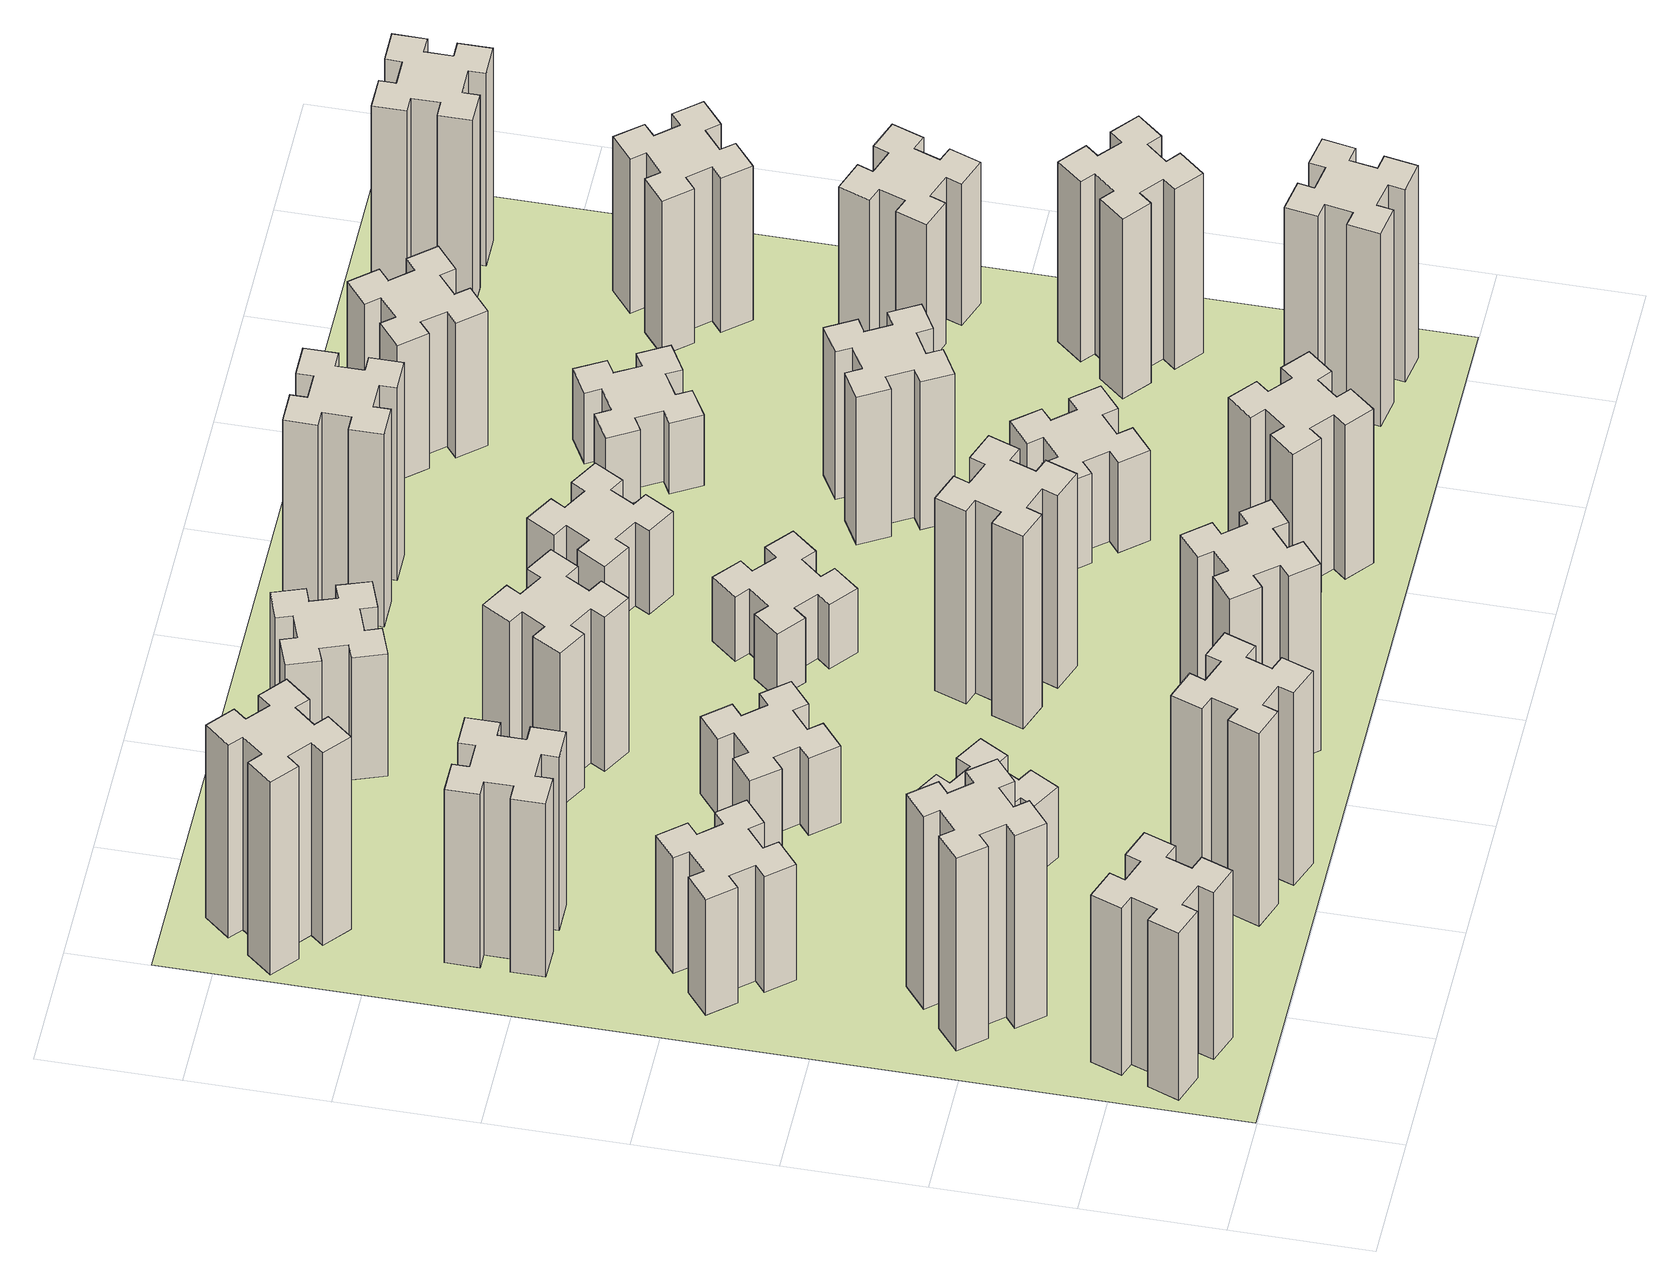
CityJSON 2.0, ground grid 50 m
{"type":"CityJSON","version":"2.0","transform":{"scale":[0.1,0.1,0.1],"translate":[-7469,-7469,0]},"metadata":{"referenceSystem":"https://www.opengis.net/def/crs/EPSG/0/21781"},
"CityObjects":{
"building1":{"type":"Building","attributes":{"class":"1000","function":"1000","usage":"1000","yearOfConstruction":2016,"roofType":"1000","measuredHeight":78,"storeysAboveGround":30,"storeysBelowGround":0},"geometry":[{"type":"Solid","lod":"1","boundaries":[[[[0,1,2,3,4,5,6,7,8,9,10,11,12,13,14,15,16,17,18,19]],[[17,16,20,21]],[[16,15,22,20]],[[15,14,23,22]],[[14,13,24,23]],[[13,12,25,24]],[[12,11,26,25]],[[11,10,27,26]],[[10,9,28,27]],[[9,8,29,28]],[[8,7,30,29]],[[7,6,31,30]],[[6,5,32,31]],[[5,4,33,32]],[[4,3,34,33]],[[3,2,35,34]],[[2,1,36,35]],[[1,0,37,36]],[[0,19,38,37]],[[19,18,39,38]],[[18,17,21,39]],[[24,25,26,27,28,29,30,31,32,33,34,35,36,37,38,39,21,20,22,23]]]]}]},
"building2":{"type":"Building","attributes":{"class":"1000","function":"1000","usage":"1000","yearOfConstruction":2016,"roofType":"1000","measuredHeight":90,"storeysAboveGround":30,"storeysBelowGround":0},"geometry":[{"type":"Solid","lod":"1","boundaries":[[[[40,41,42,43,44,45,46,47,48,49,50,51,52,53,54,55,56,57,58,59]],[[57,56,60,61]],[[56,55,62,60]],[[55,54,63,62]],[[54,53,64,63]],[[53,52,65,64]],[[52,51,66,65]],[[51,50,67,66]],[[50,49,68,67]],[[49,48,69,68]],[[48,47,70,69]],[[47,46,71,70]],[[46,45,72,71]],[[45,44,73,72]],[[44,43,74,73]],[[43,42,75,74]],[[42,41,76,75]],[[41,40,77,76]],[[40,59,78,77]],[[59,58,79,78]],[[58,57,61,79]],[[64,65,66,67,68,69,70,71,72,73,74,75,76,77,78,79,61,60,62,63]]]]}]},
"building3":{"type":"Building","attributes":{"class":"1000","function":"1000","usage":"1000","yearOfConstruction":2016,"roofType":"1000","measuredHeight":54,"storeysAboveGround":30,"storeysBelowGround":0},"geometry":[{"type":"Solid","lod":"1","boundaries":[[[[80,81,82,83,84,85,86,87,88,89,90,91,92,93,94,95,96,97,98,99]],[[97,96,100,101]],[[96,95,102,100]],[[95,94,103,102]],[[94,93,104,103]],[[93,92,105,104]],[[92,91,106,105]],[[91,90,107,106]],[[90,89,108,107]],[[89,88,109,108]],[[88,87,110,109]],[[87,86,111,110]],[[86,85,112,111]],[[85,84,113,112]],[[84,83,114,113]],[[83,82,115,114]],[[82,81,116,115]],[[81,80,117,116]],[[80,99,118,117]],[[99,98,119,118]],[[98,97,101,119]],[[104,105,106,107,108,109,110,111,112,113,114,115,116,117,118,119,101,100,102,103]]]]}]},
"building4":{"type":"Building","attributes":{"class":"1000","function":"1000","usage":"1000","yearOfConstruction":2016,"roofType":"1000","measuredHeight":81,"storeysAboveGround":30,"storeysBelowGround":0},"geometry":[{"type":"Solid","lod":"1","boundaries":[[[[120,121,122,123,124,125,126,127,128,129,130,131,132,133,134,135,136,137,138,139]],[[137,136,140,141]],[[136,135,142,140]],[[135,134,143,142]],[[134,133,144,143]],[[133,132,145,144]],[[132,131,146,145]],[[131,130,147,146]],[[130,129,148,147]],[[129,128,149,148]],[[128,127,150,149]],[[127,126,151,150]],[[126,125,152,151]],[[125,124,153,152]],[[124,123,154,153]],[[123,122,155,154]],[[122,121,156,155]],[[121,120,157,156]],[[120,139,158,157]],[[139,138,159,158]],[[138,137,141,159]],[[144,145,146,147,148,149,150,151,152,153,154,155,156,157,158,159,141,140,142,143]]]]}]},
"building5":{"type":"Building","attributes":{"class":"1000","function":"1000","usage":"1000","yearOfConstruction":2016,"roofType":"1000","measuredHeight":90,"storeysAboveGround":30,"storeysBelowGround":0},"geometry":[{"type":"Solid","lod":"1","boundaries":[[[[160,161,162,163,164,165,166,167,168,169,170,171,172,173,174,175,176,177,178,179]],[[177,176,180,181]],[[176,175,182,180]],[[175,174,183,182]],[[174,173,184,183]],[[173,172,185,184]],[[172,171,186,185]],[[171,170,187,186]],[[170,169,188,187]],[[169,168,189,188]],[[168,167,190,189]],[[167,166,191,190]],[[166,165,192,191]],[[165,164,193,192]],[[164,163,194,193]],[[163,162,195,194]],[[162,161,196,195]],[[161,160,197,196]],[[160,179,198,197]],[[179,178,199,198]],[[178,177,181,199]],[[184,185,186,187,188,189,190,191,192,193,194,195,196,197,198,199,181,180,182,183]]]]}]},
"building6":{"type":"Building","attributes":{"class":"1000","function":"1000","usage":"1000","yearOfConstruction":2016,"roofType":"1000","measuredHeight":90,"storeysAboveGround":30,"storeysBelowGround":0},"geometry":[{"type":"Solid","lod":"1","boundaries":[[[[200,201,202,203,204,205,206,207,208,209,210,211,212,213,214,215,216,217,218,219]],[[217,216,220,221]],[[216,215,222,220]],[[215,214,223,222]],[[214,213,224,223]],[[213,212,225,224]],[[212,211,226,225]],[[211,210,227,226]],[[210,209,228,227]],[[209,208,229,228]],[[208,207,230,229]],[[207,206,231,230]],[[206,205,232,231]],[[205,204,233,232]],[[204,203,234,233]],[[203,202,235,234]],[[202,201,236,235]],[[201,200,237,236]],[[200,219,238,237]],[[219,218,239,238]],[[218,217,221,239]],[[224,225,226,227,228,229,230,231,232,233,234,235,236,237,238,239,221,220,222,223]]]]}]},
"building7":{"type":"Building","attributes":{"class":"1000","function":"1000","usage":"1000","yearOfConstruction":2016,"roofType":"1000","measuredHeight":33,"storeysAboveGround":30,"storeysBelowGround":0},"geometry":[{"type":"Solid","lod":"1","boundaries":[[[[240,241,242,243,244,245,246,247,248,249,250,251,252,253,254,255,256,257,258,259]],[[257,256,260,261]],[[256,255,262,260]],[[255,254,263,262]],[[254,253,264,263]],[[253,252,265,264]],[[252,251,266,265]],[[251,250,267,266]],[[250,249,268,267]],[[249,248,269,268]],[[248,247,270,269]],[[247,246,271,270]],[[246,245,272,271]],[[245,244,273,272]],[[244,243,274,273]],[[243,242,275,274]],[[242,241,276,275]],[[241,240,277,276]],[[240,259,278,277]],[[259,258,279,278]],[[258,257,261,279]],[[264,265,266,267,268,269,270,271,272,273,274,275,276,277,278,279,261,260,262,263]]]]}]},
"building8":{"type":"Building","attributes":{"class":"1000","function":"1000","usage":"1000","yearOfConstruction":2016,"roofType":"1000","measuredHeight":36,"storeysAboveGround":30,"storeysBelowGround":0},"geometry":[{"type":"Solid","lod":"1","boundaries":[[[[280,281,282,283,284,285,286,287,288,289,290,291,292,293,294,295,296,297,298,299]],[[297,296,300,301]],[[296,295,302,300]],[[295,294,303,302]],[[294,293,304,303]],[[293,292,305,304]],[[292,291,306,305]],[[291,290,307,306]],[[290,289,308,307]],[[289,288,309,308]],[[288,287,310,309]],[[287,286,311,310]],[[286,285,312,311]],[[285,284,313,312]],[[284,283,314,313]],[[283,282,315,314]],[[282,281,316,315]],[[281,280,317,316]],[[280,299,318,317]],[[299,298,319,318]],[[298,297,301,319]],[[304,305,306,307,308,309,310,311,312,313,314,315,316,317,318,319,301,300,302,303]]]]}]},
"building9":{"type":"Building","attributes":{"class":"1000","function":"1000","usage":"1000","yearOfConstruction":2016,"roofType":"1000","measuredHeight":87,"storeysAboveGround":30,"storeysBelowGround":0},"geometry":[{"type":"Solid","lod":"1","boundaries":[[[[320,321,322,323,324,325,326,327,328,329,330,331,332,333,334,335,336,337,338,339]],[[337,336,340,341]],[[336,335,342,340]],[[335,334,343,342]],[[334,333,344,343]],[[333,332,345,344]],[[332,331,346,345]],[[331,330,347,346]],[[330,329,348,347]],[[329,328,349,348]],[[328,327,350,349]],[[327,326,351,350]],[[326,325,352,351]],[[325,324,353,352]],[[324,323,354,353]],[[323,322,355,354]],[[322,321,356,355]],[[321,320,357,356]],[[320,339,358,357]],[[339,338,359,358]],[[338,337,341,359]],[[344,345,346,347,348,349,350,351,352,353,354,355,356,357,358,359,341,340,342,343]]]]}]},
"building10":{"type":"Building","attributes":{"class":"1000","function":"1000","usage":"1000","yearOfConstruction":2016,"roofType":"1000","measuredHeight":72,"storeysAboveGround":30,"storeysBelowGround":0},"geometry":[{"type":"Solid","lod":"1","boundaries":[[[[360,361,362,363,364,365,366,367,368,369,370,371,372,373,374,375,376,377,378,379]],[[377,376,380,381]],[[376,375,382,380]],[[375,374,383,382]],[[374,373,384,383]],[[373,372,385,384]],[[372,371,386,385]],[[371,370,387,386]],[[370,369,388,387]],[[369,368,389,388]],[[368,367,390,389]],[[367,366,391,390]],[[366,365,392,391]],[[365,364,393,392]],[[364,363,394,393]],[[363,362,395,394]],[[362,361,396,395]],[[361,360,397,396]],[[360,379,398,397]],[[379,378,399,398]],[[378,377,381,399]],[[384,385,386,387,388,389,390,391,392,393,394,395,396,397,398,399,381,380,382,383]]]]}]},
"building11":{"type":"Building","attributes":{"class":"1000","function":"1000","usage":"1000","yearOfConstruction":2016,"roofType":"1000","measuredHeight":57,"storeysAboveGround":30,"storeysBelowGround":0},"geometry":[{"type":"Solid","lod":"1","boundaries":[[[[400,401,402,403,404,405,406,407,408,409,410,411,412,413,414,415,416,417,418,419]],[[417,416,420,421]],[[416,415,422,420]],[[415,414,423,422]],[[414,413,424,423]],[[413,412,425,424]],[[412,411,426,425]],[[411,410,427,426]],[[410,409,428,427]],[[409,408,429,428]],[[408,407,430,429]],[[407,406,431,430]],[[406,405,432,431]],[[405,404,433,432]],[[404,403,434,433]],[[403,402,435,434]],[[402,401,436,435]],[[401,400,437,436]],[[400,419,438,437]],[[419,418,439,438]],[[418,417,421,439]],[[424,425,426,427,428,429,430,431,432,433,434,435,436,437,438,439,421,420,422,423]]]]}]},
"building12":{"type":"Building","attributes":{"class":"1000","function":"1000","usage":"1000","yearOfConstruction":2016,"roofType":"1000","measuredHeight":90,"storeysAboveGround":30,"storeysBelowGround":0},"geometry":[{"type":"Solid","lod":"1","boundaries":[[[[440,441,442,443,444,445,446,447,448,449,450,451,452,453,454,455,456,457,458,459]],[[457,456,460,461]],[[456,455,462,460]],[[455,454,463,462]],[[454,453,464,463]],[[453,452,465,464]],[[452,451,466,465]],[[451,450,467,466]],[[450,449,468,467]],[[449,448,469,468]],[[448,447,470,469]],[[447,446,471,470]],[[446,445,472,471]],[[445,444,473,472]],[[444,443,474,473]],[[443,442,475,474]],[[442,441,476,475]],[[441,440,477,476]],[[440,459,478,477]],[[459,458,479,478]],[[458,457,461,479]],[[464,465,466,467,468,469,470,471,472,473,474,475,476,477,478,479,461,460,462,463]]]]}]},
"building13":{"type":"Building","attributes":{"class":"1000","function":"1000","usage":"1000","yearOfConstruction":2016,"roofType":"1000","measuredHeight":30,"storeysAboveGround":30,"storeysBelowGround":0},"geometry":[{"type":"Solid","lod":"1","boundaries":[[[[480,481,482,483,484,485,486,487,488,489,490,491,492,493,494,495,496,497,498,499]],[[497,496,500,501]],[[496,495,502,500]],[[495,494,503,502]],[[494,493,504,503]],[[493,492,505,504]],[[492,491,506,505]],[[491,490,507,506]],[[490,489,508,507]],[[489,488,509,508]],[[488,487,510,509]],[[487,486,511,510]],[[486,485,512,511]],[[485,484,513,512]],[[484,483,514,513]],[[483,482,515,514]],[[482,481,516,515]],[[481,480,517,516]],[[480,499,518,517]],[[499,498,519,518]],[[498,497,501,519]],[[504,505,506,507,508,509,510,511,512,513,514,515,516,517,518,519,501,500,502,503]]]]}]},
"building14":{"type":"Building","attributes":{"class":"1000","function":"1000","usage":"1000","yearOfConstruction":2016,"roofType":"1000","measuredHeight":72,"storeysAboveGround":30,"storeysBelowGround":0},"geometry":[{"type":"Solid","lod":"1","boundaries":[[[[520,521,522,523,524,525,526,527,528,529,530,531,532,533,534,535,536,537,538,539]],[[537,536,540,541]],[[536,535,542,540]],[[535,534,543,542]],[[534,533,544,543]],[[533,532,545,544]],[[532,531,546,545]],[[531,530,547,546]],[[530,529,548,547]],[[529,528,549,548]],[[528,527,550,549]],[[527,526,551,550]],[[526,525,552,551]],[[525,524,553,552]],[[524,523,554,553]],[[523,522,555,554]],[[522,521,556,555]],[[521,520,557,556]],[[520,539,558,557]],[[539,538,559,558]],[[538,537,541,559]],[[544,545,546,547,548,549,550,551,552,553,554,555,556,557,558,559,541,540,542,543]]]]}]},
"building15":{"type":"Building","attributes":{"class":"1000","function":"1000","usage":"1000","yearOfConstruction":2016,"roofType":"1000","measuredHeight":39,"storeysAboveGround":30,"storeysBelowGround":0},"geometry":[{"type":"Solid","lod":"1","boundaries":[[[[560,561,562,563,564,565,566,567,568,569,570,571,572,573,574,575,576,577,578,579]],[[577,576,580,581]],[[576,575,582,580]],[[575,574,583,582]],[[574,573,584,583]],[[573,572,585,584]],[[572,571,586,585]],[[571,570,587,586]],[[570,569,588,587]],[[569,568,589,588]],[[568,567,590,589]],[[567,566,591,590]],[[566,565,592,591]],[[565,564,593,592]],[[564,563,594,593]],[[563,562,595,594]],[[562,561,596,595]],[[561,560,597,596]],[[560,579,598,597]],[[579,578,599,598]],[[578,577,581,599]],[[584,585,586,587,588,589,590,591,592,593,594,595,596,597,598,599,581,580,582,583]]]]}]},
"building16":{"type":"Building","attributes":{"class":"1000","function":"1000","usage":"1000","yearOfConstruction":2016,"roofType":"1000","measuredHeight":90,"storeysAboveGround":30,"storeysBelowGround":0},"geometry":[{"type":"Solid","lod":"1","boundaries":[[[[600,601,602,603,604,605,606,607,608,609,610,611,612,613,614,615,616,617,618,619]],[[617,616,620,621]],[[616,615,622,620]],[[615,614,623,622]],[[614,613,624,623]],[[613,612,625,624]],[[612,611,626,625]],[[611,610,627,626]],[[610,609,628,627]],[[609,608,629,628]],[[608,607,630,629]],[[607,606,631,630]],[[606,605,632,631]],[[605,604,633,632]],[[604,603,634,633]],[[603,602,635,634]],[[602,601,636,635]],[[601,600,637,636]],[[600,619,638,637]],[[619,618,639,638]],[[618,617,621,639]],[[624,625,626,627,628,629,630,631,632,633,634,635,636,637,638,639,621,620,622,623]]]]}]},
"building17":{"type":"Building","attributes":{"class":"1000","function":"1000","usage":"1000","yearOfConstruction":2016,"roofType":"1000","measuredHeight":42,"storeysAboveGround":30,"storeysBelowGround":0},"geometry":[{"type":"Solid","lod":"1","boundaries":[[[[640,641,642,643,644,645,646,647,648,649,650,651,652,653,654,655,656,657,658,659]],[[657,656,660,661]],[[656,655,662,660]],[[655,654,663,662]],[[654,653,664,663]],[[653,652,665,664]],[[652,651,666,665]],[[651,650,667,666]],[[650,649,668,667]],[[649,648,669,668]],[[648,647,670,669]],[[647,646,671,670]],[[646,645,672,671]],[[645,644,673,672]],[[644,643,674,673]],[[643,642,675,674]],[[642,641,676,675]],[[641,640,677,676]],[[640,659,678,677]],[[659,658,679,678]],[[658,657,661,679]],[[664,665,666,667,668,669,670,671,672,673,674,675,676,677,678,679,661,660,662,663]]]]}]},
"building18":{"type":"Building","attributes":{"class":"1000","function":"1000","usage":"1000","yearOfConstruction":2016,"roofType":"1000","measuredHeight":69,"storeysAboveGround":30,"storeysBelowGround":0},"geometry":[{"type":"Solid","lod":"1","boundaries":[[[[680,681,682,683,684,685,686,687,688,689,690,691,692,693,694,695,696,697,698,699]],[[697,696,700,701]],[[696,695,702,700]],[[695,694,703,702]],[[694,693,704,703]],[[693,692,705,704]],[[692,691,706,705]],[[691,690,707,706]],[[690,689,708,707]],[[689,688,709,708]],[[688,687,710,709]],[[687,686,711,710]],[[686,685,712,711]],[[685,684,713,712]],[[684,683,714,713]],[[683,682,715,714]],[[682,681,716,715]],[[681,680,717,716]],[[680,699,718,717]],[[699,698,719,718]],[[698,697,701,719]],[[704,705,706,707,708,709,710,711,712,713,714,715,716,717,718,719,701,700,702,703]]]]}]},
"building19":{"type":"Building","attributes":{"class":"1000","function":"1000","usage":"1000","yearOfConstruction":2016,"roofType":"1000","measuredHeight":33,"storeysAboveGround":30,"storeysBelowGround":0},"geometry":[{"type":"Solid","lod":"1","boundaries":[[[[720,721,722,723,724,725,726,727,728,729,730,731,732,733,734,735,736,737,738,739]],[[737,736,740,741]],[[736,735,742,740]],[[735,734,743,742]],[[734,733,744,743]],[[733,732,745,744]],[[732,731,746,745]],[[731,730,747,746]],[[730,729,748,747]],[[729,728,749,748]],[[728,727,750,749]],[[727,726,751,750]],[[726,725,752,751]],[[725,724,753,752]],[[724,723,754,753]],[[723,722,755,754]],[[722,721,756,755]],[[721,720,757,756]],[[720,739,758,757]],[[739,738,759,758]],[[738,737,741,759]],[[744,745,746,747,748,749,750,751,752,753,754,755,756,757,758,759,741,740,742,743]]]]}]},
"building20":{"type":"Building","attributes":{"class":"1000","function":"1000","usage":"1000","yearOfConstruction":2016,"roofType":"1000","measuredHeight":90,"storeysAboveGround":30,"storeysBelowGround":0},"geometry":[{"type":"Solid","lod":"1","boundaries":[[[[760,761,762,763,764,765,766,767,768,769,770,771,772,773,774,775,776,777,778,779]],[[777,776,780,781]],[[776,775,782,780]],[[775,774,783,782]],[[774,773,784,783]],[[773,772,785,784]],[[772,771,786,785]],[[771,770,787,786]],[[770,769,788,787]],[[769,768,789,788]],[[768,767,790,789]],[[767,766,791,790]],[[766,765,792,791]],[[765,764,793,792]],[[764,763,794,793]],[[763,762,795,794]],[[762,761,796,795]],[[761,760,797,796]],[[760,779,798,797]],[[779,778,799,798]],[[778,777,781,799]],[[784,785,786,787,788,789,790,791,792,793,794,795,796,797,798,799,781,780,782,783]]]]}]},
"building21":{"type":"Building","attributes":{"class":"1000","function":"1000","usage":"1000","yearOfConstruction":2016,"roofType":"1000","measuredHeight":63,"storeysAboveGround":30,"storeysBelowGround":0},"geometry":[{"type":"Solid","lod":"1","boundaries":[[[[800,801,802,803,804,805,806,807,808,809,810,811,812,813,814,815,816,817,818,819]],[[817,816,820,821]],[[816,815,822,820]],[[815,814,823,822]],[[814,813,824,823]],[[813,812,825,824]],[[812,811,826,825]],[[811,810,827,826]],[[810,809,828,827]],[[809,808,829,828]],[[808,807,830,829]],[[807,806,831,830]],[[806,805,832,831]],[[805,804,833,832]],[[804,803,834,833]],[[803,802,835,834]],[[802,801,836,835]],[[801,800,837,836]],[[800,819,838,837]],[[819,818,839,838]],[[818,817,821,839]],[[824,825,826,827,828,829,830,831,832,833,834,835,836,837,838,839,821,820,822,823]]]]}]},
"building22":{"type":"Building","attributes":{"class":"1000","function":"1000","usage":"1000","yearOfConstruction":2016,"roofType":"1000","measuredHeight":84,"storeysAboveGround":30,"storeysBelowGround":0},"geometry":[{"type":"Solid","lod":"1","boundaries":[[[[840,841,842,843,844,845,846,847,848,849,850,851,852,853,854,855,856,857,858,859]],[[857,856,860,861]],[[856,855,862,860]],[[855,854,863,862]],[[854,853,864,863]],[[853,852,865,864]],[[852,851,866,865]],[[851,850,867,866]],[[850,849,868,867]],[[849,848,869,868]],[[848,847,870,869]],[[847,846,871,870]],[[846,845,872,871]],[[845,844,873,872]],[[844,843,874,873]],[[843,842,875,874]],[[842,841,876,875]],[[841,840,877,876]],[[840,859,878,877]],[[859,858,879,878]],[[858,857,861,879]],[[864,865,866,867,868,869,870,871,872,873,874,875,876,877,878,879,861,860,862,863]]]]}]},
"building23":{"type":"Building","attributes":{"class":"1000","function":"1000","usage":"1000","yearOfConstruction":2016,"roofType":"1000","measuredHeight":66,"storeysAboveGround":30,"storeysBelowGround":0},"geometry":[{"type":"Solid","lod":"1","boundaries":[[[[880,881,882,883,884,885,886,887,888,889,890,891,892,893,894,895,896,897,898,899]],[[897,896,900,901]],[[896,895,902,900]],[[895,894,903,902]],[[894,893,904,903]],[[893,892,905,904]],[[892,891,906,905]],[[891,890,907,906]],[[890,889,908,907]],[[889,888,909,908]],[[888,887,910,909]],[[887,886,911,910]],[[886,885,912,911]],[[885,884,913,912]],[[884,883,914,913]],[[883,882,915,914]],[[882,881,916,915]],[[881,880,917,916]],[[880,899,918,917]],[[899,898,919,918]],[[898,897,901,919]],[[904,905,906,907,908,909,910,911,912,913,914,915,916,917,918,919,901,900,902,903]]]]}]},
"building24":{"type":"Building","attributes":{"class":"1000","function":"1000","usage":"1000","yearOfConstruction":2016,"roofType":"1000","measuredHeight":72,"storeysAboveGround":30,"storeysBelowGround":0},"geometry":[{"type":"Solid","lod":"1","boundaries":[[[[920,921,922,923,924,925,926,927,928,929,930,931,932,933,934,935,936,937,938,939]],[[937,936,940,941]],[[936,935,942,940]],[[935,934,943,942]],[[934,933,944,943]],[[933,932,945,944]],[[932,931,946,945]],[[931,930,947,946]],[[930,929,948,947]],[[929,928,949,948]],[[928,927,950,949]],[[927,926,951,950]],[[926,925,952,951]],[[925,924,953,952]],[[924,923,954,953]],[[923,922,955,954]],[[922,921,956,955]],[[921,920,957,956]],[[920,939,958,957]],[[939,938,959,958]],[[938,937,941,959]],[[944,945,946,947,948,949,950,951,952,953,954,955,956,957,958,959,941,940,942,943]]]]}]},
"building25":{"type":"Building","attributes":{"class":"1000","function":"1000","usage":"1000","yearOfConstruction":2016,"roofType":"1000","measuredHeight":90,"storeysAboveGround":30,"storeysBelowGround":0},"geometry":[{"type":"Solid","lod":"1","boundaries":[[[[960,961,962,963,964,965,966,967,968,969,970,971,972,973,974,975,976,977,978,979]],[[977,976,980,981]],[[976,975,982,980]],[[975,974,983,982]],[[974,973,984,983]],[[973,972,985,984]],[[972,971,986,985]],[[971,970,987,986]],[[970,969,988,987]],[[969,968,989,988]],[[968,967,990,989]],[[967,966,991,990]],[[966,965,992,991]],[[965,964,993,992]],[[964,963,994,993]],[[963,962,995,994]],[[962,961,996,995]],[[961,960,997,996]],[[960,979,998,997]],[[979,978,999,998]],[[978,977,981,999]],[[984,985,986,987,988,989,990,991,992,993,994,995,996,997,998,999,981,980,982,983]]]]}]},
"landuse1":{"type":"LandUse","attributes":{"name":"plot1","function":"1010"},"geometry":[{"type":"MultiSurface","lod":"1","boundaries":[[[1000,1001,1002,1003]]]}]}
},
"vertices":[
[191,289,0],[285,255,0],[264,199,0],[377,157,0],[418,270,0],[362,291,0],[396,385,0],[452,364,0],[493,477,0],[380,518,0],[360,462,0],[266,496,0],[287,552,0],[174,593,0],[133,480,0],[189,460,0],[155,366,0],[99,387,0],[57,274,0],[170,233,0],[155,366,780],[99,387,780],[189,460,780],[133,480,780],[174,593,780],[287,552,780],[266,496,780],[360,462,780],[380,518,780],[493,477,780],[452,364,780],[396,385,780],[362,291,780],[418,270,780],[377,157,780],[264,199,780],[285,255,780],[191,289,780],[170,233,780],[57,274,780],
[492,1048,0],[427,1124,0],[473,1163,0],[396,1255,0],[304,1178,0],[343,1132,0],[266,1067,0],[228,1113,0],[136,1036,0],[213,944,0],[259,983,0],[323,906,0],[277,868,0],[354,776,0],[446,853,0],[408,899,0],[484,963,0],[523,917,0],[615,994,0],[538,1086,0],[484,963,900],[523,917,900],[408,899,900],[446,853,900],[354,776,900],[277,868,900],[323,906,900],[259,983,900],[213,944,900],[136,1036,900],[228,1113,900],[266,1067,900],[343,1132,900],[304,1178,900],[396,1255,900],[473,1163,900],[427,1124,900],[492,1048,900],[538,1086,900],[615,994,900],
[492,1888,0],[427,1964,0],[473,2003,0],[396,2095,0],[304,2018,0],[343,1972,0],[266,1907,0],[228,1953,0],[136,1876,0],[213,1784,0],[259,1823,0],[323,1746,0],[277,1708,0],[354,1616,0],[446,1693,0],[408,1739,0],[484,1803,0],[523,1757,0],[615,1834,0],[538,1926,0],[484,1803,540],[523,1757,540],[408,1739,540],[446,1693,540],[354,1616,540],[277,1708,540],[323,1746,540],[259,1823,540],[213,1784,540],[136,1876,540],[228,1953,540],[266,1907,540],[343,1972,540],[304,2018,540],[396,2095,540],[473,2003,540],[427,1964,540],[492,1888,540],[538,1926,540],[615,1834,540],
[485,2545,0],[485,2645,0],[545,2645,0],[545,2765,0],[425,2765,0],[425,2705,0],[325,2705,0],[325,2765,0],[205,2765,0],[205,2645,0],[265,2645,0],[265,2545,0],[205,2545,0],[205,2425,0],[325,2425,0],[325,2485,0],[425,2485,0],[425,2425,0],[545,2425,0],[545,2545,0],[425,2485,810],[425,2425,810],[325,2485,810],[325,2425,810],[205,2425,810],[205,2545,810],[265,2545,810],[265,2645,810],[205,2645,810],[205,2765,810],[325,2765,810],[325,2705,810],[425,2705,810],[425,2765,810],[545,2765,810],[545,2645,810],[485,2645,810],[485,2545,810],[545,2545,810],[545,2425,810],
[1029,360,0],[995,266,0],[939,287,0],[897,174,0],[1010,133,0],[1031,189,0],[1125,155,0],[1104,99,0],[1217,57,0],[1258,170,0],[1202,191,0],[1236,285,0],[1292,264,0],[1333,377,0],[1220,418,0],[1200,362,0],[1106,396,0],[1127,452,0],[1014,493,0],[973,380,0],[1106,396,900],[1127,452,900],[1200,362,900],[1220,418,900],[1333,377,900],[1292,264,900],[1236,285,900],[1202,191,900],[1258,170,900],[1217,57,900],[1104,99,900],[1125,155,900],[1031,189,900],[1010,133,900],[897,174,900],[939,287,900],[995,266,900],[1029,360,900],[973,380,900],[1014,493,900],
[384,3387,0],[308,3452,0],[346,3498,0],[254,3575,0],[177,3483,0],[223,3444,0],[159,3368,0],[113,3406,0],[36,3314,0],[128,3237,0],[166,3283,0],[243,3219,0],[204,3173,0],[296,3096,0],[373,3188,0],[327,3226,0],[392,3303,0],[438,3264,0],[515,3356,0],[423,3433,0],[392,3303,900],[438,3264,900],[327,3226,900],[373,3188,900],[296,3096,900],[204,3173,900],[243,3219,900],[166,3283,900],[128,3237,900],[36,3314,900],[113,3406,900],[159,3368,900],[223,3444,900],[177,3483,900],[254,3575,900],[346,3498,900],[308,3452,900],[384,3387,900],[423,3433,900],[515,3356,900],
[1086,1017,0],[1136,1104,0],[1188,1074,0],[1248,1178,0],[1144,1238,0],[1114,1186,0],[1027,1236,0],[1057,1288,0],[953,1348,0],[893,1244,0],[945,1214,0],[895,1127,0],[843,1157,0],[783,1053,0],[887,993,0],[917,1045,0],[1004,995,0],[974,943,0],[1078,883,0],[1138,987,0],[1004,995,330],[974,943,330],[917,1045,330],[887,993,330],[783,1053,330],[843,1157,330],[895,1127,330],[945,1214,330],[893,1244,330],[953,1348,330],[1057,1288,330],[1027,1236,330],[1114,1186,330],[1144,1238,330],[1248,1178,330],[1188,1074,330],[1136,1104,330],[1086,1017,330],[1138,987,330],[1078,883,330],
[1083,1972,0],[1006,1907,0],[968,1953,0],[876,1876,0],[953,1784,0],[999,1823,0],[1063,1746,0],[1017,1708,0],[1094,1616,0],[1186,1693,0],[1148,1739,0],[1224,1803,0],[1263,1757,0],[1355,1834,0],[1278,1926,0],[1232,1888,0],[1167,1964,0],[1213,2003,0],[1136,2095,0],[1044,2018,0],[1167,1964,360],[1213,2003,360],[1232,1888,360],[1278,1926,360],[1355,1834,360],[1263,1757,360],[1224,1803,360],[1148,1739,360],[1186,1693,360],[1094,1616,360],[1017,1708,360],[1063,1746,360],[999,1823,360],[953,1784,360],[876,1876,360],[968,1953,360],[1006,1907,360],[1083,1972,360],[1044,2018,360],[1136,2095,360],
[1639,343,0],[1703,266,0],[1657,228,0],[1734,136,0],[1826,213,0],[1788,259,0],[1864,323,0],[1903,277,0],[1995,354,0],[1918,446,0],[1872,408,0],[1807,484,0],[1853,523,0],[1776,615,0],[1684,538,0],[1723,492,0],[1646,427,0],[1608,473,0],[1516,396,0],[1593,304,0],[1646,427,870],[1608,473,870],[1723,492,870],[1684,538,870],[1776,615,870],[1853,523,870],[1807,484,870],[1872,408,870],[1918,446,870],[1995,354,870],[1903,277,870],[1864,323,870],[1788,259,870],[1826,213,870],[1734,136,870],[1657,228,870],[1703,266,870],[1639,343,870],[1593,304,870],[1516,396,870],
[1314,2666,0],[1227,2716,0],[1257,2768,0],[1153,2828,0],[1093,2724,0],[1145,2694,0],[1095,2607,0],[1043,2637,0],[983,2533,0],[1087,2473,0],[1117,2525,0],[1204,2475,0],[1174,2423,0],[1278,2363,0],[1338,2467,0],[1286,2497,0],[1336,2584,0],[1388,2554,0],[1448,2658,0],[1344,2718,0],[1336,2584,720],[1388,2554,720],[1286,2497,720],[1338,2467,720],[1278,2363,720],[1174,2423,720],[1204,2475,720],[1117,2525,720],[1087,2473,720],[983,2533,720],[1043,2637,720],[1095,2607,720],[1145,2694,720],[1093,2724,720],[1153,2828,720],[1257,2768,720],[1227,2716,720],[1314,2666,720],[1344,2718,720],[1448,2658,720],
[1125,3456,0],[1031,3422,0],[1010,3478,0],[897,3437,0],[939,3324,0],[995,3345,0],[1029,3251,0],[973,3230,0],[1014,3117,0],[1127,3159,0],[1106,3215,0],[1200,3249,0],[1220,3193,0],[1333,3234,0],[1292,3347,0],[1236,3326,0],[1202,3420,0],[1258,3440,0],[1217,3553,0],[1104,3512,0],[1202,3420,570],[1258,3440,570],[1236,3326,570],[1292,3347,570],[1333,3234,570],[1220,3193,570],[1200,3249,570],[1106,3215,570],[1127,3159,570],[1014,3117,570],[973,3230,570],[1029,3251,570],[995,3345,570],[939,3324,570],[897,3437,570],[1010,3478,570],[1031,3422,570],[1125,3456,570],[1104,3512,570],[1217,3553,570],
[1769,1300,0],[1735,1206,0],[1679,1227,0],[1637,1114,0],[1750,1073,0],[1771,1129,0],[1865,1095,0],[1844,1039,0],[1957,997,0],[1998,1110,0],[1942,1131,0],[1976,1225,0],[2032,1204,0],[2073,1317,0],[1960,1358,0],[1940,1302,0],[1846,1336,0],[1867,1392,0],[1754,1433,0],[1713,1320,0],[1846,1336,900],[1867,1392,900],[1940,1302,900],[1960,1358,900],[2073,1317,900],[2032,1204,900],[1976,1225,900],[1942,1131,900],[1998,1110,900],[1957,997,900],[1844,1039,900],[1865,1095,900],[1771,1129,900],[1750,1073,900],[1637,1114,900],[1679,1227,900],[1735,1206,900],[1769,1300,900],[1713,1320,900],[1754,1433,900],
[1746,1903,0],[1823,1839,0],[1784,1793,0],[1876,1716,0],[1953,1808,0],[1907,1846,0],[1972,1923,0],[2018,1884,0],[2095,1976,0],[2003,2053,0],[1964,2007,0],[1888,2072,0],[1926,2118,0],[1834,2195,0],[1757,2103,0],[1803,2064,0],[1739,1988,0],[1693,2026,0],[1616,1934,0],[1708,1857,0],[1739,1988,300],[1693,2026,300],[1803,2064,300],[1757,2103,300],[1834,2195,300],[1926,2118,300],[1888,2072,300],[1964,2007,300],[2003,2053,300],[2095,1976,300],[2018,1884,300],[1972,1923,300],[1907,1846,300],[1953,1808,300],[1876,1716,300],[1784,1793,300],[1823,1839,300],[1746,1903,300],[1708,1857,300],[1616,1934,300],
[2486,323,0],[2563,259,0],[2524,213,0],[2616,136,0],[2693,228,0],[2647,266,0],[2712,343,0],[2758,304,0],[2835,396,0],[2743,473,0],[2704,427,0],[2628,492,0],[2666,538,0],[2574,615,0],[2497,523,0],[2543,484,0],[2479,408,0],[2433,446,0],[2356,354,0],[2448,277,0],[2479,408,720],[2433,446,720],[2543,484,720],[2497,523,720],[2574,615,720],[2666,538,720],[2628,492,720],[2704,427,720],[2743,473,720],[2835,396,720],[2758,304,720],[2712,343,720],[2647,266,720],[2693,228,720],[2616,136,720],[2524,213,720],[2563,259,720],[2486,323,720],[2448,277,720],[2356,354,720],
[2026,2497,0],[2076,2584,0],[2128,2554,0],[2188,2658,0],[2084,2718,0],[2054,2666,0],[1967,2716,0],[1997,2768,0],[1893,2828,0],[1833,2724,0],[1885,2694,0],[1835,2607,0],[1783,2637,0],[1723,2533,0],[1827,2473,0],[1857,2525,0],[1944,2475,0],[1914,2423,0],[2018,2363,0],[2078,2467,0],[1944,2475,390],[1914,2423,390],[1857,2525,390],[1827,2473,390],[1723,2533,390],[1783,2637,390],[1835,2607,390],[1885,2694,390],[1833,2724,390],[1893,2828,390],[1997,2768,390],[1967,2716,390],[2054,2666,390],[2084,2718,390],[2188,2658,390],[2128,2554,390],[2076,2584,390],[2026,2497,390],[2078,2467,390],[2018,2363,390],
[1965,3385,0],[1965,3485,0],[2025,3485,0],[2025,3605,0],[1905,3605,0],[1905,3545,0],[1805,3545,0],[1805,3605,0],[1685,3605,0],[1685,3485,0],[1745,3485,0],[1745,3385,0],[1685,3385,0],[1685,3265,0],[1805,3265,0],[1805,3325,0],[1905,3325,0],[1905,3265,0],[2025,3265,0],[2025,3385,0],[1905,3325,900],[1905,3265,900],[1805,3325,900],[1805,3265,900],[1685,3265,900],[1685,3385,900],[1745,3385,900],[1745,3485,900],[1685,3485,900],[1685,3605,900],[1805,3605,900],[1805,3545,900],[1905,3545,900],[1905,3605,900],[2025,3605,900],[2025,3485,900],[1965,3485,900],[1965,3385,900],[2025,3385,900],[2025,3265,900],
[2563,1232,0],[2486,1167,0],[2448,1213,0],[2356,1136,0],[2433,1044,0],[2479,1083,0],[2543,1006,0],[2497,968,0],[2574,876,0],[2666,953,0],[2628,999,0],[2704,1063,0],[2743,1017,0],[2835,1094,0],[2758,1186,0],[2712,1148,0],[2647,1224,0],[2693,1263,0],[2616,1355,0],[2524,1278,0],[2647,1224,420],[2693,1263,420],[2712,1148,420],[2758,1186,420],[2835,1094,420],[2743,1017,420],[2704,1063,420],[2628,999,420],[2666,953,420],[2574,876,420],[2497,968,420],[2543,1006,420],[2479,1083,420],[2433,1044,420],[2356,1136,420],[2448,1213,420],[2486,1167,420],[2563,1232,420],[2524,1278,420],[2616,1355,420],
[2475,1744,0],[2525,1657,0],[2473,1627,0],[2533,1523,0],[2637,1583,0],[2607,1635,0],[2694,1685,0],[2724,1633,0],[2828,1693,0],[2768,1797,0],[2716,1767,0],[2666,1854,0],[2718,1884,0],[2658,1988,0],[2554,1928,0],[2584,1876,0],[2497,1826,0],[2467,1878,0],[2363,1818,0],[2423,1714,0],[2497,1826,690],[2467,1878,690],[2584,1876,690],[2554,1928,690],[2658,1988,690],[2718,1884,690],[2666,1854,690],[2716,1767,690],[2768,1797,690],[2828,1693,690],[2724,1633,690],[2694,1685,690],[2607,1635,690],[2637,1583,690],[2533,1523,690],[2473,1627,690],[2525,1657,690],[2475,1744,690],[2423,1714,690],[2363,1818,690],
[2475,2584,0],[2525,2497,0],[2473,2467,0],[2533,2363,0],[2637,2423,0],[2607,2475,0],[2694,2525,0],[2724,2473,0],[2828,2533,0],[2768,2637,0],[2716,2607,0],[2666,2694,0],[2718,2724,0],[2658,2828,0],[2554,2768,0],[2584,2716,0],[2497,2666,0],[2467,2718,0],[2363,2658,0],[2423,2554,0],[2497,2666,330],[2467,2718,330],[2584,2716,330],[2554,2768,330],[2658,2828,330],[2718,2724,330],[2666,2694,330],[2716,2607,330],[2768,2637,330],[2828,2533,330],[2724,2473,330],[2694,2525,330],[2607,2475,330],[2637,2423,330],[2533,2363,330],[2473,2467,330],[2525,2497,330],[2475,2584,330],[2423,2554,330],[2363,2658,330],
[3504,475,0],[3405,492,0],[3416,551,0],[3297,572,0],[3277,454,0],[3336,444,0],[3318,345,0],[3259,356,0],[3238,237,0],[3357,217,0],[3367,276,0],[3465,258,0],[3455,199,0],[3573,178,0],[3594,297,0],[3535,307,0],[3552,405,0],[3611,395,0],[3632,513,0],[3514,534,0],[3552,405,900],[3611,395,900],[3535,307,900],[3594,297,900],[3573,178,900],[3455,199,900],[3465,258,900],[3367,276,900],[3357,217,900],[3238,237,900],[3259,356,900],[3318,345,900],[3336,444,900],[3277,454,900],[3297,572,900],[3416,551,900],[3405,492,900],[3504,475,900],[3514,534,900],[3632,513,900],
[2712,3368,0],[2647,3444,0],[2693,3483,0],[2616,3575,0],[2524,3498,0],[2563,3452,0],[2486,3387,0],[2448,3433,0],[2356,3356,0],[2433,3264,0],[2479,3303,0],[2543,3226,0],[2497,3188,0],[2574,3096,0],[2666,3173,0],[2628,3219,0],[2704,3283,0],[2743,3237,0],[2835,3314,0],[2758,3406,0],[2704,3283,630],[2743,3237,630],[2628,3219,630],[2666,3173,630],[2574,3096,630],[2497,3188,630],[2543,3226,630],[2479,3303,630],[2433,3264,630],[2356,3356,630],[2448,3433,630],[2486,3387,630],[2563,3452,630],[2524,3498,630],[2616,3575,630],[2693,3483,630],[2647,3444,630],[2712,3368,630],[2758,3406,630],[2835,3314,630],
[3487,1006,0],[3552,1083,0],[3598,1044,0],[3675,1136,0],[3583,1213,0],[3544,1167,0],[3468,1232,0],[3506,1278,0],[3414,1355,0],[3337,1263,0],[3383,1224,0],[3319,1148,0],[3273,1186,0],[3196,1094,0],[3288,1017,0],[3326,1063,0],[3403,999,0],[3364,953,0],[3456,876,0],[3533,968,0],[3403,999,840],[3364,953,840],[3326,1063,840],[3288,1017,840],[3196,1094,840],[3273,1186,840],[3319,1148,840],[3383,1224,840],[3337,1263,840],[3414,1355,840],[3506,1278,840],[3468,1232,840],[3544,1167,840],[3583,1213,840],[3675,1136,840],[3598,1044,840],[3552,1083,840],[3487,1006,840],[3533,968,840],[3456,876,840],
[3520,1942,0],[3426,1976,0],[3447,2032,0],[3334,2073,0],[3293,1960,0],[3349,1940,0],[3315,1846,0],[3259,1867,0],[3217,1754,0],[3330,1713,0],[3351,1769,0],[3445,1735,0],[3424,1679,0],[3537,1637,0],[3578,1750,0],[3522,1771,0],[3556,1865,0],[3612,1844,0],[3653,1957,0],[3540,1998,0],[3556,1865,660],[3612,1844,660],[3522,1771,660],[3578,1750,660],[3537,1637,660],[3424,1679,660],[3445,1735,660],[3351,1769,660],[3330,1713,660],[3217,1754,660],[3259,1867,660],[3315,1846,660],[3349,1940,660],[3293,1960,660],[3334,2073,660],[3447,2032,660],[3426,1976,660],[3520,1942,660],[3540,1998,660],[3653,1957,660],
[3219,2563,0],[3283,2486,0],[3237,2448,0],[3314,2356,0],[3406,2433,0],[3368,2479,0],[3444,2543,0],[3483,2497,0],[3575,2574,0],[3498,2666,0],[3452,2628,0],[3387,2704,0],[3433,2743,0],[3356,2835,0],[3264,2758,0],[3303,2712,0],[3226,2647,0],[3188,2693,0],[3096,2616,0],[3173,2524,0],[3226,2647,720],[3188,2693,720],[3303,2712,720],[3264,2758,720],[3356,2835,720],[3433,2743,720],[3387,2704,720],[3452,2628,720],[3498,2666,720],[3575,2574,720],[3483,2497,720],[3444,2543,720],[3368,2479,720],[3406,2433,720],[3314,2356,720],[3237,2448,720],[3283,2486,720],[3219,2563,720],[3173,2524,720],[3096,2616,720],
[3285,3325,0],[3385,3325,0],[3385,3265,0],[3505,3265,0],[3505,3385,0],[3445,3385,0],[3445,3485,0],[3505,3485,0],[3505,3605,0],[3385,3605,0],[3385,3545,0],[3285,3545,0],[3285,3605,0],[3165,3605,0],[3165,3485,0],[3225,3485,0],[3225,3385,0],[3165,3385,0],[3165,3265,0],[3285,3265,0],[3225,3385,900],[3165,3385,900],[3225,3485,900],[3165,3485,900],[3165,3605,900],[3285,3605,900],[3285,3545,900],[3385,3545,900],[3385,3605,900],[3505,3605,900],[3505,3485,900],[3445,3485,900],[3445,3385,900],[3505,3385,900],[3505,3265,900],[3385,3265,900],[3385,3325,900],[3285,3325,900],[3285,3265,900],[3165,3265,900],
[5,3705,0],[3705,3705,0],[3705,5,0],[5,5,0]
]}
